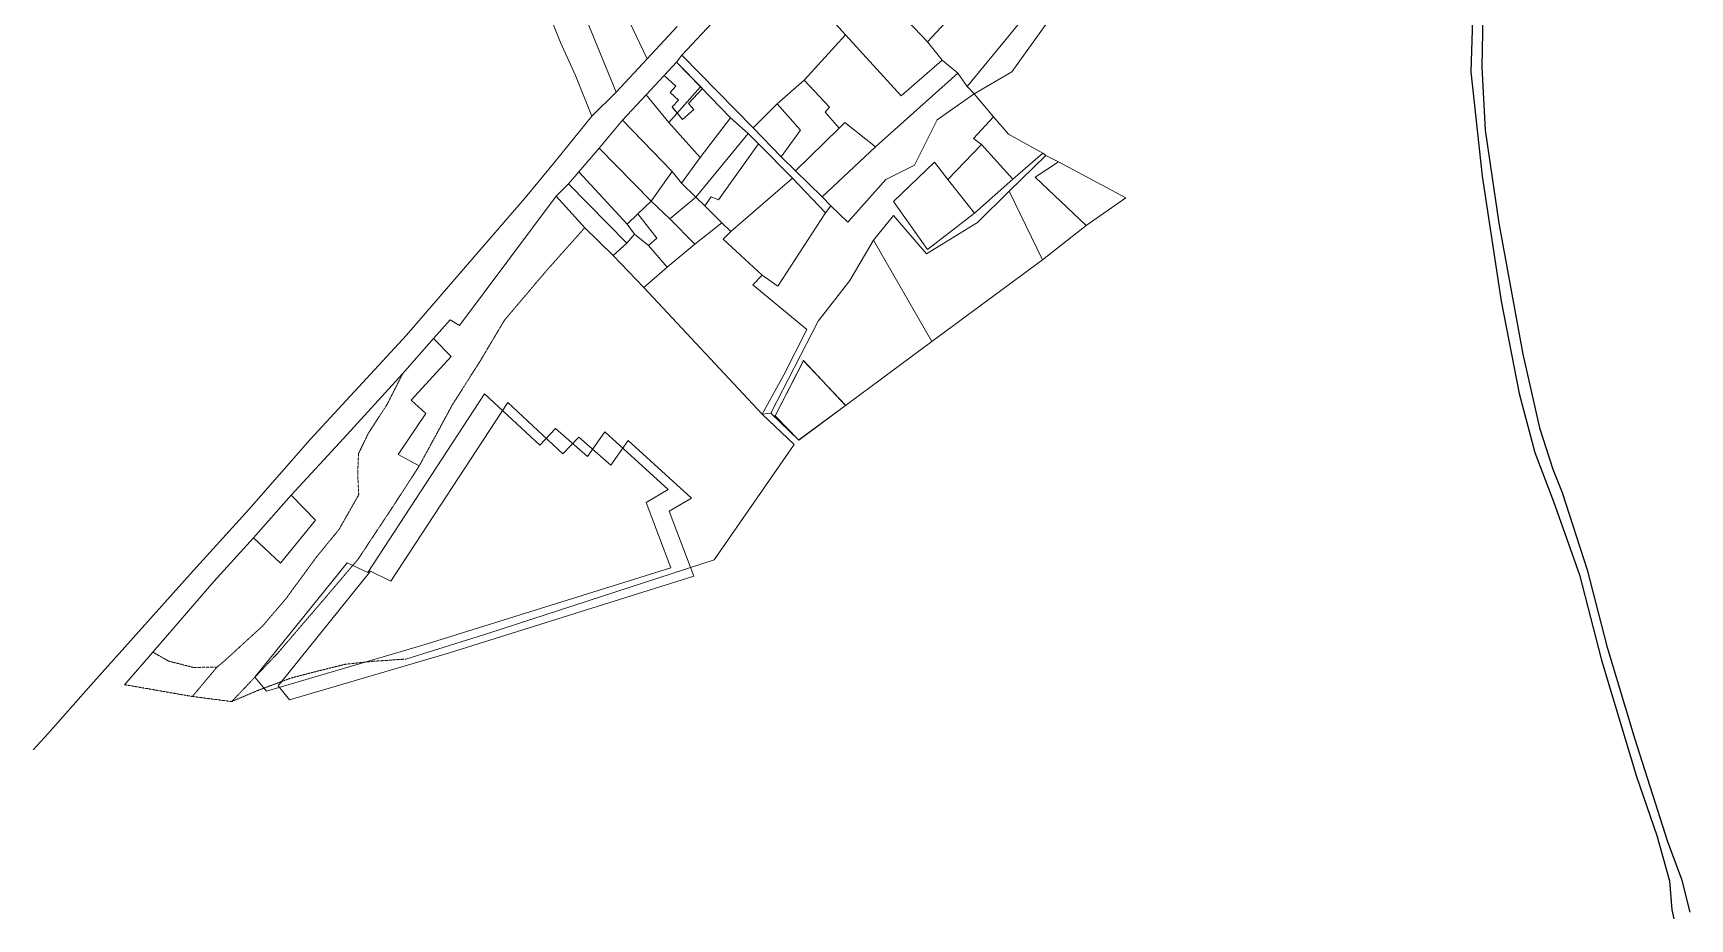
# Model space of a CAD drawing. Header units: metres. Extents: x 610261 to 617471, y 1314831 to 1317846.
# Drawn here: x 614057 to 616069, y 1314831 to 1315907 of the extents above; entities that cross this region are included whole.
import ezdxf

# ---------------------------------------------------------------- set-up
doc = ezdxf.new("R2010")
doc.units = ezdxf.units.M
doc.linetypes.add('HIDDEN', pattern=[0.375, 0.25, -0.125])
for name, color, linetype in [('2', 1, 'Continuous'), ('3', 7, 'Continuous'), ('CVL_CUADCON_LIN', 8, 'Continuous')]:
    doc.layers.add(name, color=color, linetype=linetype)

msp = doc.modelspace()

# ---------------------------------------------------------------- linework, layer by layer
at = {"lineweight": 0}
for points in [[(614992.01392, 1315508.67326), (614957.75348, 1315441.95428)], [(615043.03738, 1315454.57209), (614992.29907, 1315508.71323)], [(614986.57153, 1315412.49135), (615043.00735, 1315454.24099)], [(614957.81405, 1315441.55312), (614986.19578, 1315412.52144)]]:
    msp.add_lwpolyline(points, dxfattribs=at)
for centre in [(614992.12812, 1315508.89565), (615043.20833, 1315454.38968), (614957.63928, 1315441.73189), (614986.37055, 1315412.34267)]:
    msp.add_circle(centre, 0.25, dxfattribs=at)
at = {"layer": '2', "linetype": 'Continuous', "lineweight": 0}
for p, q in [((615142.61855, 1315896.08567), (615259.61855, 1316022.00567)), ((614960.31355, 1315997.47767), (615043.03755, 1315904.34567)), ((614752.72955, 1315978.93367), (614802.15955, 1315875.42367)), ((615191.08555, 1315841.63267), (615281.13855, 1315951.57267)), ((614718.65355, 1315947.71367), (614764.51855, 1315834.80367)), ((615094.65455, 1315946.72767), (615142.61855, 1315896.08567)), ((615298.90455, 1315934.52067), (615244.96555, 1315859.60967)), ((614802.15955, 1315875.42367), (614838.78555, 1315914.77267)), ((614992.93055, 1315849.25567), (615043.03755, 1315904.34567)), ((615043.03755, 1315904.34567), (615110.79155, 1315830.29667)), ((615142.61855, 1315896.08567), (615160.63255, 1315873.69567)), ((614764.51855, 1315834.80367), (614802.15955, 1315875.42367)), ((614801.09755, 1315831.45267), (614837.97755, 1315871.31067)), ((614837.97755, 1315871.31067), (614844.33855, 1315879.69067)), ((614837.97755, 1315871.31067), (614867.16255, 1315841.53567)), ((614844.33855, 1315879.69067), (614930.87855, 1315791.63667)), ((615110.79155, 1315830.29667), (615160.63255, 1315873.69567)), ((615160.63255, 1315873.69567), (615179.67055, 1315857.91367)), ((614960.12655, 1315820.57567), (614992.93055, 1315849.25567)), ((614992.93055, 1315849.25567), (615023.89055, 1315816.68167)), ((615079.47655, 1315768.57267), (615179.67055, 1315857.91367)), ((615179.67055, 1315857.91367), (615191.08555, 1315841.63267)), ((615244.96555, 1315859.60967), (615199.20655, 1315832.72567)), ((614735.27055, 1315805.61067), (614764.51855, 1315834.80367)), ((614772.35755, 1315800.73467), (614801.09755, 1315831.45267)), ((614801.09755, 1315831.45267), (614828.50055, 1315798.12167)), ((614828.50055, 1315798.12167), (614867.16255, 1315841.53567)), ((614867.16255, 1315841.53567), (614903.45355, 1315803.61767)), ((615154.45855, 1315801.26567), (615199.20655, 1315832.72567)), ((615191.08555, 1315841.63267), (615199.20655, 1315832.72567)), ((615199.20655, 1315832.72567), (615223.05855, 1315804.99067)), ((614930.87855, 1315791.63667), (614960.12655, 1315820.57567)), ((614960.12655, 1315820.57567), (614988.54655, 1315788.51367)), ((615023.89055, 1315816.68167), (615018.54955, 1315810.58867)), ((615018.54955, 1315810.58867), (615035.55055, 1315790.99567)), ((614743.86755, 1315766.71167), (614772.35755, 1315800.73467)), ((614832.50155, 1315738.38567), (614772.35755, 1315800.73467)), ((614828.50055, 1315798.12167), (614866.56355, 1315755.37167)), ((614866.56355, 1315755.37167), (614903.45355, 1315803.61767)), ((614903.45355, 1315803.61767), (614925.02755, 1315784.52767)), ((614930.87855, 1315791.63667), (614964.88555, 1315756.26367)), ((614988.54655, 1315788.51367), (614964.88555, 1315756.26367)), ((615035.55055, 1315790.99567), (614982.39755, 1315739.46567)), ((615035.55055, 1315790.99567), (615042.41755, 1315798.10367)), ((615042.41755, 1315798.10367), (615079.47655, 1315768.57267)), ((615126.96255, 1315746.39867), (615154.45855, 1315801.26567)), ((614861.43155, 1315707.33967), (614925.02755, 1315784.52767)), ((614888.86655, 1315704.25467), (614937.46355, 1315772.05767)), ((614925.02755, 1315784.52767), (614937.46355, 1315772.05767)), ((614937.46355, 1315772.05767), (614978.83155, 1315730.57467)), ((615014.88355, 1315707.90767), (615079.47655, 1315768.57267)), ((615167.59255, 1315728.80967), (615208.28755, 1315771.45867)), ((615208.28755, 1315771.45867), (615246.35155, 1315729.21767)), ((614719.44755, 1315738.27567), (614743.86755, 1315766.71167)), ((614807.31255, 1315702.57967), (614743.86755, 1315766.71167)), ((614844.17355, 1315724.39167), (614866.56355, 1315755.37167)), ((614964.88555, 1315756.26367), (614982.39755, 1315739.46567)), ((615286.52355, 1315757.88867), (615241.76255, 1315714.48167)), ((615282.71555, 1315760.94367), (615246.35155, 1315729.21767)), ((615282.71555, 1315760.94367), (615286.52355, 1315757.88867)), ((615286.52355, 1315757.88867), (615301.75855, 1315750.24367)), ((615301.75855, 1315750.24367), (615383.51655, 1315706.42167)), ((614706.72955, 1315723.54967), (614719.44755, 1315738.27567)), ((614778.06555, 1315674.65867), (614719.44755, 1315738.27567)), ((614807.31255, 1315702.57967), (614832.50155, 1315738.38567)), ((614832.50155, 1315738.38567), (614844.17355, 1315724.39167)), ((614904.06955, 1315665.60267), (614978.83155, 1315730.57467)), ((614978.83155, 1315730.57467), (615018.92755, 1315688.33067)), ((614982.39755, 1315739.46567), (615014.88355, 1315707.90767)), ((615046.09955, 1315677.11267), (615092.13755, 1315728.90567)), ((615092.13755, 1315728.90567), (615126.96255, 1315746.39867)), ((615167.59255, 1315728.80967), (615199.81455, 1315687.84667)), ((615246.35155, 1315729.21767), (615199.81455, 1315687.84667)), ((614691.97755, 1315708.57167), (614706.72955, 1315723.54967)), ((614691.97755, 1315708.57167), (614726.48955, 1315670.14867)), ((614706.72955, 1315723.54967), (614777.53255, 1315651.27567)), ((614829.64655, 1315680.94767), (614861.43155, 1315707.33967)), ((614844.17355, 1315724.39167), (614861.43155, 1315707.33967)), ((614872.34555, 1315696.90467), (614861.43155, 1315707.33967)), ((614872.34555, 1315696.90467), (614879.97855, 1315707.57067)), ((614879.97855, 1315707.57067), (614888.86655, 1315704.25467)), ((615014.88355, 1315707.90767), (615025.28855, 1315696.71067)), ((615241.76255, 1315714.48167), (615282.57855, 1315631.31667)), ((614778.06555, 1315674.65867), (614791.03555, 1315687.09667)), ((614791.03555, 1315687.09667), (614807.31255, 1315702.57967)), ((614791.03555, 1315687.09667), (614814.12455, 1315657.58267)), ((614807.31255, 1315702.57967), (614829.64655, 1315680.94767)), ((614872.34555, 1315696.90467), (614892.90155, 1315676.03767)), ((615018.92755, 1315688.33067), (615025.28855, 1315696.71067)), ((615025.28855, 1315696.71067), (615046.09955, 1315677.11267)), ((615383.51655, 1315706.42167), (615335.21155, 1315672.93267)), ((614726.48955, 1315670.14867), (614761.00555, 1315636.55467)), ((614786.94455, 1315662.44667), (614778.06555, 1315674.65867)), ((614829.64655, 1315680.94767), (614860.10055, 1315650.15367)), ((614892.90155, 1315676.03767), (614860.10055, 1315650.15367)), ((614904.06955, 1315665.60267), (614892.90155, 1315676.03767)), ((615335.21155, 1315672.93267), (615282.57855, 1315631.31667)), ((614761.00555, 1315636.55467), (614777.53255, 1315651.27567)), ((614777.53255, 1315651.27567), (614786.94455, 1315662.44667)), ((614803.95255, 1315648.44567), (614786.94455, 1315662.44667)), ((614814.12455, 1315657.58267), (614803.95255, 1315648.44567)), ((614826.53555, 1315622.49167), (614803.95255, 1315648.44567)), ((614826.53555, 1315622.49167), (614860.10055, 1315650.15367)), ((615077.32355, 1315654.96067), (615148.07555, 1315531.85267)), ((614761.00555, 1315636.55467), (614798.05455, 1315597.61967)), ((615282.57855, 1315631.31667), (615148.07555, 1315531.85267)), ((614798.05455, 1315597.61967), (614826.53555, 1315622.49167)), ((614798.05455, 1315597.61967), (614941.94355, 1315443.66267)), ((614505.27055, 1315492.76467), (614542.66255, 1315535.67167)), ((614941.94355, 1315443.66267), (614952.36155, 1315445.17467)), ((614324.42555, 1315293.47067), (614369.95755, 1315345.26367)), ((614167.73755, 1315115.24267), (614201.82255, 1315154.84967))]:
    msp.add_line(p, q, dxfattribs=at)
at = {"layer": '2', "color": 1, "linetype": 'Continuous'}
for points in [[(615847.51633, 1316305.31803), (615835.04013, 1316281.88846), (615817.47613, 1316249.12246), (615800.16313, 1316214.06946), (615785.89813, 1316178.75746), (615776.97213, 1316146.48946), (615775.90413, 1316098.19846), (615787.04013, 1316058.02546), (615797.69213, 1316040.47446), (615809.59013, 1316000.04546), (615804.94913, 1315935.49146), (615802.32813, 1315859.75246), (615816.42113, 1315732.90346), (615839.38013, 1315581.13446), (615861.11013, 1315468.76346), (615880.08613, 1315397.06246), (615902.88913, 1315337.81146), (615934.55213, 1315248.55746), (615961.11813, 1315144.82246), (616003.65113, 1315003.70346), (616028.21913, 1314932.25046), (616043.65813, 1314877.07546), (616046.66913, 1314841.74146), (616048.94413, 1314830.80946)], [(615817.41313, 1315950.21746), (615815.79913, 1315865.07346), (615819.78313, 1315788.56346), (615836.68613, 1315675.94346), (615865.73413, 1315516.79646), (615885.96113, 1315427.04746), (615901.91413, 1315376.95546), (615913.31713, 1315348.47346), (615943.70513, 1315254.90046), (615967.48813, 1315161.84346), (616001.66613, 1315048.94746), (616041.16813, 1314924.86346), (616058.39513, 1314878.83646), (616068.51513, 1314838.91846)]]:
    msp.add_lwpolyline(points, dxfattribs=at)
at = {"layer": '2', "linetype": 'Continuous', "lineweight": 0}
for points in [[(614844.33855, 1315879.69067), (614887.32255, 1315925.64067), (614936.40755, 1315974.37767), (614960.31355, 1315997.47767)], [(614735.27055, 1315805.61067), (614715.25255, 1315855.19967), (614697.00255, 1315895.38267), (614686.61355, 1315921.32067)], [(614056.63858, 1315035.92046), (614074.43655, 1315055.63067), (614126.83555, 1315114.78667), (614247.14555, 1315249.59667), (614318.61955, 1315328.04567), (614393.14855, 1315412.84367), (614509.89355, 1315539.78067), (614591.80055, 1315634.48267), (614654.12155, 1315706.58767), (614690.49855, 1315750.76667), (614735.27055, 1315805.61067)], [(615208.28755, 1315771.45867), (615198.64055, 1315778.58767), (615223.05855, 1315804.99067)], [(615223.05855, 1315804.99067), (615241.07455, 1315783.87167), (615282.71555, 1315760.94367)], [(615199.81455, 1315687.84667), (615142.85955, 1315643.94867), (615101.25555, 1315702.20567), (615151.35555, 1315749.92667), (615167.59255, 1315728.80967)], [(615301.75855, 1315750.24367), (615273.53855, 1315731.72467), (615335.21155, 1315672.93267)], [(614542.66255, 1315535.67167), (614563.26555, 1315558.52167), (614574.43655, 1315551.64467), (614691.97755, 1315708.57167)], [(615077.32355, 1315654.96067), (615101.23755, 1315685.17667), (615141.32955, 1315638.35867), (615203.61355, 1315676.40467), (615241.76255, 1315714.48167)], [(615018.92755, 1315688.33067), (614961.16255, 1315599.19167), (614942.12155, 1315612.43167)], [(614942.12155, 1315612.43167), (614894.40555, 1315656.21067), (614904.06955, 1315665.60267)], [(614952.36155, 1315445.17467), (615010.15055, 1315556.93667), (615048.56455, 1315606.19667), (615077.32355, 1315654.96067)], [(614941.94355, 1315443.66267), (614968.41555, 1315491.41367), (614996.16655, 1315546.53367), (614930.42255, 1315601.00967), (614942.12155, 1315612.43167)], [(614542.66255, 1315535.67167), (614564.23455, 1315513.78567), (614515.65355, 1315460.97967), (614533.67455, 1315444.68967), (614499.83155, 1315394.66167), (614525.47655, 1315380.90367)], [(615148.07555, 1315531.85267), (614986.37055, 1315412.34267), (614952.36155, 1315445.17467)], [(614369.95755, 1315345.26367), (614433.54455, 1315414.31767), (614505.27055, 1315492.76467)], [(614941.94355, 1315443.66267), (614980.77455, 1315406.75767), (614883.57655, 1315266.83467), (614609.86355, 1315177.96767), (614509.22255, 1315146.32467)], [(614324.42555, 1315293.47067), (614357.16755, 1315262.92867), (614399.64955, 1315314.97967), (614369.95755, 1315345.26367)], [(614201.82255, 1315154.84967), (614276.09855, 1315240.40967), (614324.42555, 1315293.47067)]]:
    msp.add_lwpolyline(points, dxfattribs=at)
at = {"layer": '2', "linetype": 'HIDDEN', "lineweight": 0}
for points in [[(614525.47655, 1315380.90367), (614495.44855, 1315334.42967), (614451.42755, 1315267.89167), (614407.16655, 1315215.84267), (614354.00255, 1315153.89367), (614297.79355, 1315094.74367)], [(614509.22255, 1315146.32467), (614468.31655, 1315143.58067), (614435.79555, 1315140.06367), (614396.15155, 1315130.20167), (614369.21355, 1315123.11867), (614329.31055, 1315108.17367), (614297.79355, 1315094.74367)]]:
    msp.add_lwpolyline(points, dxfattribs=at)
at = {"layer": '3', "linetype": 'HIDDEN', "lineweight": 0}
for p, q in [((614279.79955, 1315136.44967), (614250.03655, 1315100.90467)), ((614250.03655, 1315100.90467), (614167.73755, 1315115.24267)), ((614297.79355, 1315094.74367), (614250.03655, 1315100.90467))]:
    msp.add_line(p, q, dxfattribs=at)
for points in [[(614726.48955, 1315670.14867), (614680.44955, 1315618.61167), (614629.06555, 1315557.92967), (614599.54255, 1315508.40367), (614565.69655, 1315455.06967), (614525.47655, 1315380.90367)], [(614279.79955, 1315136.44967), (614289.71655, 1315144.82467), (614334.98255, 1315186.19667), (614363.47255, 1315219.45667), (614400.87355, 1315270.49767), (614428.09255, 1315303.75967), (614452.01855, 1315345.92267), (614450.77555, 1315371.59567), (614451.81755, 1315395.99367), (614463.78355, 1315420.63267), (614486.68555, 1315455.93267), (614505.27055, 1315492.76467)], [(614201.82255, 1315154.84967), (614221.11955, 1315143.89567), (614250.83655, 1315136.23267), (614279.79955, 1315136.44967)]]:
    msp.add_lwpolyline(points, dxfattribs=at)
at = {"layer": 'CVL_CUADCON_LIN', "lineweight": 0, "ltscale": 0.5}
for p, q in [((614633.14355, 1315457.92667), (614491.14355, 1315240.92667)), ((614758.14355, 1315381.92667), (614719.14355, 1315415.92667)), ((614779.14355, 1315411.92667), (614758.14355, 1315381.92667)), ((614856.14355, 1315341.92667), (614779.14355, 1315411.92667)), ((614829.14355, 1315325.92667), (614856.14355, 1315341.92667)), ((614859.14355, 1315246.92667), (614829.14355, 1315325.92667)), ((614466.14355, 1315252.92667), (614354.14355, 1315113.92667)), ((614491.14355, 1315240.92667), (614466.14355, 1315252.92667)), ((614562.14355, 1315153.92667), (614859.14355, 1315246.92667)), ((614368.14355, 1315096.92667), (614562.14355, 1315153.92667)), ((614354.14355, 1315113.92667), (614368.14355, 1315096.92667))]:
    msp.add_line(p, q, dxfattribs=at)
at = {"layer": 'CVL_CUADCON_LIN', "lineweight": 0, "ltscale": 0.5, "flags": 128}
for points in [[(614837.97755, 1315871.31067), (614823.00219, 1315855.12608)], [(614837.97755, 1315871.31067), (614869.33736, 1315839.31689)], [(614823.00219, 1315855.12608), (614837.18297, 1315842.00481)], [(614837.18297, 1315842.00481), (614830.15372, 1315834.40796)], [(614830.15372, 1315834.40796), (614840.28286, 1315825.03562)], [(614869.33736, 1315839.31689), (614852.56224, 1315821.18721)], [(614845.16842, 1315801.8331), (614832.55691, 1315816.57454)], [(614840.28286, 1315825.03562), (614832.84612, 1315816.99838)], [(614858.99801, 1315813.66452), (614845.16842, 1315801.8331)], [(614852.56224, 1315821.18721), (614858.99801, 1315813.66452)], [(614633.14355, 1315457.92667), (614700.08151, 1315395.69108), (614719.14355, 1315415.92667)]]:
    msp.add_lwpolyline(points, dxfattribs=at)
for points in [[(614837.97755, 1315871.31067), (614823.00219, 1315855.12608), (614837.18297, 1315842.00481), (614830.15372, 1315834.40796), (614840.28286, 1315825.03562), (614832.84612, 1315816.99838), (614845.16842, 1315801.8331), (614858.99801, 1315813.66452), (614852.56224, 1315821.18721), (614869.31217, 1315839.28967)], [(614957.63928, 1315441.73189), (614986.37055, 1315412.34267), (615043.20833, 1315454.38968), (614992.12812, 1315508.89565)], [(614604.89805, 1315468.31867), (614462.89805, 1315251.31867), (614437.89805, 1315263.31867), (614325.89805, 1315124.31867), (614339.89805, 1315107.31867), (614533.89805, 1315164.31867), (614830.89805, 1315257.31867), (614800.89805, 1315336.31867), (614827.89805, 1315352.31867), (614750.89805, 1315422.31867), (614729.89805, 1315392.31867), (614690.89805, 1315426.31867), (614671.83601, 1315406.08308)]]:
    msp.add_lwpolyline(points, close=True, dxfattribs=at)

doc.saveas('drawing.dxf')
